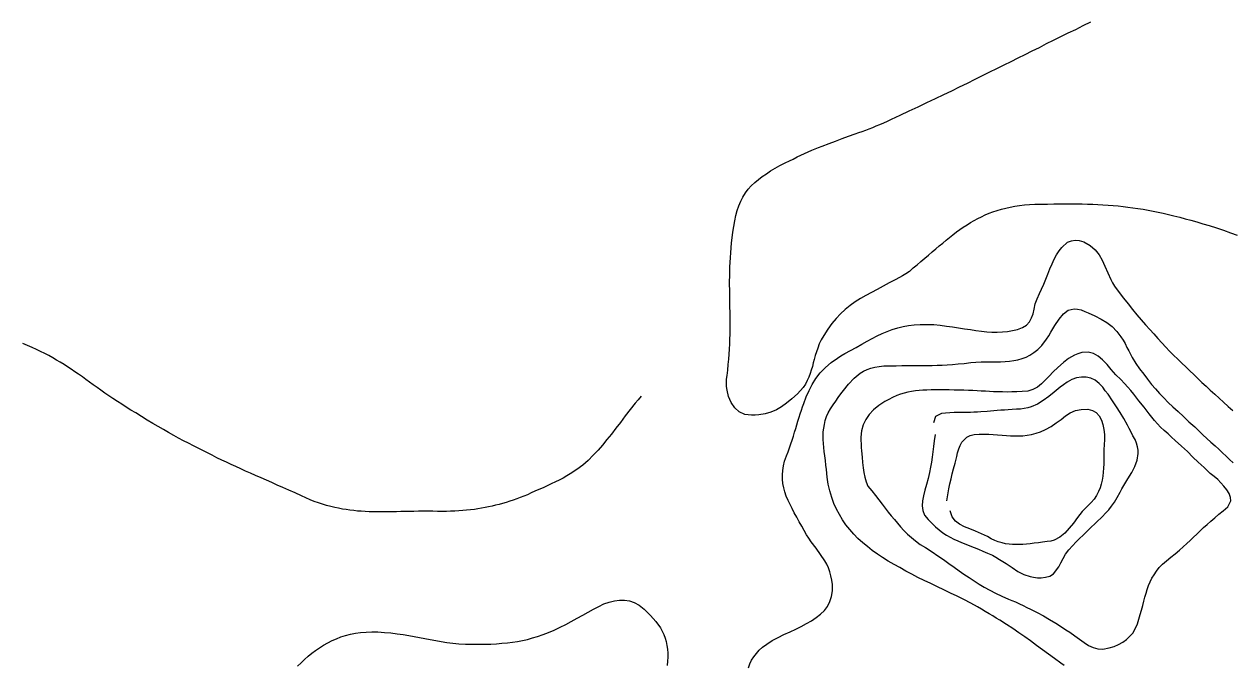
# Model space of a CAD drawing. Header units: inches. Extents: x 401374 to 405300, y 6332180 to 6336621.
# Drawn here: x 403132.4 to 403491.3, y 6334896.9 to 6335087.1 of the extents above; entities that cross this region are included whole.
import ezdxf

# ---------------------------------------------------------------- set-up
doc = ezdxf.new("R2010")
doc.units = ezdxf.units.IN
doc.header["$MEASUREMENT"] = 0

msp = doc.modelspace()

# ---------------------------------------------------------------- linework, layer by layer
for points in [[(403395.5, 6335013.6), (403394.4, 6335012.9), (403393.4, 6335012.3), (403391.4, 6335011.2), (403389.5, 6335010.2), (403387.7, 6335009.2), (403385.9, 6335008.2), (403384.2, 6335007.3), (403382.5, 6335006.4), (403380.9, 6335005.5), (403379.4, 6335004.5), (403377.9, 6335003.4), (403376.4, 6335002.3), (403375, 6335001), (403373.7, 6334999.6), (403372.4, 6334998.1), (403371.2, 6334996.4), (403370, 6334994.5), (403369.3, 6334993.2), (403368.7, 6334992), (403368.3, 6334990.8), (403367.9, 6334989.7), (403367.5, 6334988.6), (403367.2, 6334987.4), (403366.9, 6334986.4), (403366.7, 6334985.3), (403366.3, 6334984.2), (403366, 6334983.2), (403365.6, 6334982.1), (403365.1, 6334981.1), (403364.6, 6334980.1), (403363.9, 6334979.1), (403362.2, 6334977.2), (403360.5, 6334975.7), (403359, 6334974.4), (403357.5, 6334973.3), (403356, 6334972.4), (403354.3, 6334971.7), (403352.6, 6334971.2), (403350.7, 6334970.9), (403349.6, 6334970.8), (403348.6, 6334970.8), (403346.6, 6334971), (403344.9, 6334971.8), (403343.6, 6334973), (403342.5, 6334974.6), (403341.7, 6334976.4), (403341.3, 6334978.3), (403341.1, 6334979.4), (403341.1, 6334980.4), (403341.1, 6334981.5), (403341.3, 6334982.6), (403341.5, 6334984.2), (403341.6, 6334985.9), (403341.8, 6334987.5), (403341.9, 6334989), (403342, 6334990.5), (403342.1, 6334992), (403342.1, 6334993.4), (403342.2, 6334994.9), (403342.2, 6334996.2), (403342.2, 6334997.6), (403342.2, 6334999), (403342.2, 6335000.3), (403342.2, 6335001.6), (403342.1, 6335002.9), (403342.1, 6335004.2), (403342.1, 6335005.6), (403342.1, 6335006.9), (403342.1, 6335008.2), (403342, 6335009.5), (403342, 6335010.8), (403342.1, 6335012.1), (403342.1, 6335013.5), (403342.1, 6335014.9), (403342.2, 6335016.2), (403342.3, 6335017.7), (403342.4, 6335019.1), (403342.5, 6335020.6), (403342.6, 6335022.1), (403342.8, 6335023.6), (403343, 6335025.2), (403343.3, 6335026.9), (403343.6, 6335028.6), (403343.9, 6335030.2), (403344.3, 6335031.7), (403344.8, 6335033.1), (403345.4, 6335034.5), (403346, 6335035.7), (403346.8, 6335036.9), (403347.6, 6335038), (403348.5, 6335039), (403349.5, 6335040), (403350.6, 6335040.9), (403351.7, 6335041.8), (403353, 6335042.6), (403354.2, 6335043.5), (403355.6, 6335044.3), (403357, 6335045.1), (403358.6, 6335045.9), (403359.8, 6335046.5), (403360.9, 6335047), (403362.1, 6335047.6), (403363.2, 6335048.1), (403364.3, 6335048.6), (403365.4, 6335049.1), (403366.5, 6335049.6), (403367.5, 6335050), (403368.5, 6335050.4), (403369.6, 6335050.8), (403371.6, 6335051.6), (403373.5, 6335052.3), (403375.5, 6335053.1), (403377.4, 6335053.8), (403379.4, 6335054.5), (403380.4, 6335054.9), (403381.4, 6335055.2), (403382.5, 6335055.6), (403383.5, 6335056), (403384.6, 6335056.4), (403385.6, 6335056.9), (403386.7, 6335057.3), (403387.9, 6335057.8), (403389, 6335058.3), (403390.2, 6335058.8), (403391.4, 6335059.4), (403392.7, 6335060), (403395.4, 6335061.3), (403398.1, 6335062.5), (403400.7, 6335063.8), (403403.2, 6335065), (403405.7, 6335066.2), (403408.1, 6335067.3), (403410.4, 6335068.5), (403412.7, 6335069.6), (403415, 6335070.7), (403417.2, 6335071.8), (403419.4, 6335072.9), (403421.5, 6335073.9), (403423.6, 6335075), (403425.7, 6335076), (403427.8, 6335077.1), (403429.9, 6335078.1), (403432, 6335079.2), (403434.1, 6335080.2), (403436.2, 6335081.3), (403438.3, 6335082.3), (403440.5, 6335083.4), (403442.7, 6335084.5), (403444.9, 6335085.5), (403447.1, 6335086.7), (403449.4, 6335087.8)], [(403395.5, 6335013.6), (403396.6, 6335014.6), (403397.8, 6335015.5), (403398.9, 6335016.5), (403400.1, 6335017.5), (403401.2, 6335018.4), (403402.2, 6335019.4), (403403.3, 6335020.3), (403404.3, 6335021.2), (403405.4, 6335022), (403406.4, 6335022.9), (403407.4, 6335023.7), (403408.4, 6335024.5), (403409.5, 6335025.3), (403410.5, 6335026), (403411.5, 6335026.7), (403412.6, 6335027.4), (403413.6, 6335028.1), (403414.7, 6335028.7), (403415.8, 6335029.3), (403416.9, 6335029.8), (403418, 6335030.4), (403419.2, 6335030.9), (403420.3, 6335031.3), (403421.6, 6335031.7), (403422.8, 6335032.1), (403424.1, 6335032.4), (403425.4, 6335032.7), (403426.8, 6335033), (403428.2, 6335033.2), (403429.7, 6335033.4), (403431.2, 6335033.5), (403432.8, 6335033.6), (403434.7, 6335033.6), (403436.5, 6335033.6), (403438.4, 6335033.7), (403440.1, 6335033.7), (403441.9, 6335033.7), (403443.5, 6335033.7), (403445.2, 6335033.7), (403446.8, 6335033.7), (403448.4, 6335033.6), (403450, 6335033.6), (403451.5, 6335033.5), (403453, 6335033.4), (403454.5, 6335033.3), (403456, 6335033.2), (403457.5, 6335033.1), (403459, 6335032.9), (403460.4, 6335032.7), (403461.9, 6335032.5), (403463.4, 6335032.3), (403464.9, 6335032.1), (403466.4, 6335031.8), (403467.9, 6335031.5), (403469.4, 6335031.2), (403470.9, 6335030.9), (403472.5, 6335030.5), (403474.1, 6335030.1), (403475.8, 6335029.7), (403477.4, 6335029.2), (403479.1, 6335028.8), (403480.9, 6335028.3), (403482.7, 6335027.7), (403484.6, 6335027.2), (403486.7, 6335026.5), (403488.8, 6335025.8), (403490.9, 6335025.1), (403492.9, 6335024.4)], [(403347.7, 6334895.7), (403348.1, 6334896.9), (403348.6, 6334898), (403349.2, 6334899), (403350.8, 6334901), (403351.8, 6334901.9), (403353.1, 6334902.8), (403354.7, 6334903.8), (403356.5, 6334904.7), (403358.2, 6334905.6), (403360, 6334906.4), (403361.7, 6334907.2), (403363.3, 6334908), (403364.9, 6334908.9), (403366.4, 6334909.7), (403367.8, 6334910.7), (403369.1, 6334911.7), (403370.2, 6334912.8), (403371.1, 6334914), (403371.8, 6334915.4), (403372.3, 6334916.9), (403372.6, 6334918.6), (403372.6, 6334920.5), (403372.4, 6334921.8), (403372.1, 6334923.1), (403371.8, 6334924.3), (403371.4, 6334925.4), (403370.9, 6334926.5), (403370.3, 6334927.5), (403369.1, 6334929.4), (403367.8, 6334931.3), (403366.3, 6334933.2), (403365.6, 6334934.3), (403364.9, 6334935.3), (403364.2, 6334936.5), (403363.5, 6334937.8), (403362.7, 6334939.1), (403362, 6334940.5), (403361.2, 6334941.8), (403360.6, 6334943.1), (403360, 6334944.3), (403359.4, 6334945.5), (403358.9, 6334946.8), (403358.5, 6334948), (403358.2, 6334949.2), (403357.9, 6334950.5), (403357.8, 6334951.8), (403357.8, 6334953.1), (403357.9, 6334954.4), (403358.1, 6334955.8), (403358.4, 6334957.2), (403359, 6334958.7), (403359.4, 6334959.9), (403359.8, 6334961.1), (403360.2, 6334962.3), (403360.6, 6334963.4), (403361, 6334964.6), (403361.3, 6334965.8), (403361.7, 6334966.9), (403362, 6334968), (403362.3, 6334969.1), (403362.7, 6334970.2), (403363, 6334971.2), (403363.4, 6334972.3), (403363.7, 6334973.3), (403364.1, 6334974.3), (403364.8, 6334976.3), (403365.7, 6334978.2), (403366.6, 6334980), (403367.7, 6334981.7), (403369, 6334983.4), (403370.5, 6334985), (403372.2, 6334986.5), (403374.1, 6334987.8), (403375.1, 6334988.5), (403376.3, 6334989.2), (403378, 6334990.1), (403379.7, 6334991), (403381.3, 6334991.9), (403382.9, 6334992.8), (403384.4, 6334993.6), (403385.9, 6334994.4), (403387.4, 6334995.1), (403388.9, 6334995.7), (403390.4, 6334996.3), (403392, 6334996.8), (403393.6, 6334997.2), (403395.2, 6334997.5), (403396.9, 6334997.7), (403398.7, 6334997.8), (403400.6, 6334997.8), (403401.6, 6334997.8), (403402.7, 6334997.8), (403404.6, 6334997.6), (403406.5, 6334997.3), (403408.3, 6334997.1), (403410.1, 6334996.8), (403411.9, 6334996.5), (403413.6, 6334996.3), (403415.2, 6334996), (403416.9, 6334995.8), (403418.5, 6334995.6), (403420, 6334995.5), (403421.6, 6334995.5), (403423.1, 6334995.6), (403424.6, 6334995.7), (403426.1, 6334996), (403427.6, 6334996.3), (403429.1, 6334996.9), (403430.3, 6334997.6), (403431.2, 6334998.6), (403431.8, 6334999.8), (403432.3, 6335001), (403432.6, 6335002.4), (403432.9, 6335003.9), (403433.4, 6335005.4), (403434.1, 6335007), (403434.7, 6335008.3), (403435.4, 6335009.8), (403436, 6335011.3), (403436.6, 6335012.8), (403437.2, 6335014.3), (403437.9, 6335015.8), (403438.5, 6335017.2), (403439.2, 6335018.5), (403440, 6335019.7), (403440.8, 6335020.7), (403442.5, 6335022.3), (403443.6, 6335022.7), (403444.7, 6335022.9), (403445.9, 6335022.8), (403447.3, 6335022.4), (403449.2, 6335021.3), (403450.7, 6335020), (403451.9, 6335018.5), (403452.8, 6335016.9), (403453.6, 6335015.1), (403454.4, 6335013.2), (403455.3, 6335011.2), (403455.8, 6335010.2), (403456.4, 6335009.2)], [(403456.4, 6335009.2), (403457.8, 6335007.3), (403459.1, 6335005.6), (403460.5, 6335003.9), (403461.8, 6335002.3), (403463.1, 6335000.7), (403464.4, 6334999.2), (403465.6, 6334997.7), (403466.9, 6334996.3), (403468.1, 6334995), (403469.3, 6334993.6), (403470.5, 6334992.3), (403471.7, 6334991.1), (403472.8, 6334989.9), (403474, 6334988.7), (403475.2, 6334987.5), (403476.4, 6334986.3), (403477.6, 6334985.2), (403478.8, 6334984), (403480, 6334982.9), (403481.2, 6334981.7), (403482.4, 6334980.6), (403483.7, 6334979.5), (403484.9, 6334978.3), (403486.2, 6334977.1), (403487.5, 6334975.9), (403488.8, 6334974.7), (403490.2, 6334973.4), (403491.6, 6334972.2)], [(403441.5, 6334896.4), (403440.5, 6334897.1), (403438.6, 6334898.5), (403436.8, 6334899.8), (403435, 6334901.1), (403433.2, 6334902.4), (403431.5, 6334903.7), (403429.8, 6334904.9), (403428, 6334906.1), (403426.2, 6334907.4), (403424.3, 6334908.6), (403422.4, 6334909.9), (403421.3, 6334910.5), (403420.3, 6334911.2), (403419.2, 6334911.8), (403418, 6334912.5), (403416.9, 6334913.2), (403415.7, 6334913.9), (403413.7, 6334914.9), (403411.7, 6334916), (403409.7, 6334917), (403407.7, 6334917.9), (403405.7, 6334918.9), (403403.8, 6334919.8), (403401.8, 6334920.8), (403399.9, 6334921.7), (403398, 6334922.6), (403396.2, 6334923.6), (403394.4, 6334924.5), (403392.6, 6334925.5), (403390.9, 6334926.4), (403389.2, 6334927.4), (403387.5, 6334928.5), (403386, 6334929.5), (403384.4, 6334930.6), (403383, 6334931.8), (403381.6, 6334932.9), (403380.2, 6334934.2), (403379, 6334935.5), (403377.8, 6334936.8), (403376.6, 6334938.2), (403375.6, 6334939.7), (403374.7, 6334941.3), (403373.8, 6334942.9), (403373, 6334944.6), (403372.4, 6334946.4), (403371.8, 6334948.3), (403371.3, 6334950.3), (403371, 6334952.4), (403370.8, 6334954.7), (403370.6, 6334956), (403370.5, 6334957.4), (403370.3, 6334958.7), (403370.1, 6334960), (403370, 6334961.2), (403369.9, 6334962.4), (403369.8, 6334963.6), (403369.8, 6334964.7), (403369.8, 6334965.9), (403370, 6334967), (403370.2, 6334968.1), (403370.4, 6334969.3), (403370.8, 6334970.4), (403371.3, 6334971.5), (403372, 6334972.7), (403372.8, 6334973.9), (403373.6, 6334975), (403374.3, 6334976.1), (403375.1, 6334977.2), (403375.9, 6334978.2), (403377.4, 6334980.1), (403379.1, 6334981.8), (403380.8, 6334983.3), (403381.8, 6334983.9), (403382.9, 6334984.4), (403384, 6334984.8), (403385.2, 6334985.1), (403386.5, 6334985.3), (403387.9, 6334985.5), (403389.7, 6334985.5), (403391.5, 6334985.5), (403393.2, 6334985.6), (403394.8, 6334985.6), (403396.3, 6334985.6), (403397.8, 6334985.6), (403399.3, 6334985.6), (403400.8, 6334985.6), (403402.2, 6334985.6), (403403.7, 6334985.7), (403405.2, 6334985.7), (403406.7, 6334985.8), (403408.3, 6334985.9), (403410, 6334986.1), (403411.8, 6334986.2), (403413.7, 6334986.5), (403415.2, 6334986.6), (403416.8, 6334986.7), (403418.3, 6334986.7), (403419.7, 6334986.7), (403421.2, 6334986.7), (403422.5, 6334986.7), (403423.9, 6334986.8), (403425.2, 6334986.9), (403426.5, 6334987.1), (403427.7, 6334987.3), (403429, 6334987.7), (403430.2, 6334988.1), (403431.3, 6334988.7), (403432.5, 6334989.5), (403433.6, 6334990.4), (403434.8, 6334991.6), (403436.2, 6334993.4), (403436.9, 6334994.4), (403437.5, 6334995.5), (403438.1, 6334996.5), (403438.7, 6334997.5), (403440, 6334999.4), (403441.3, 6335001), (403442.7, 6335002.1), (403444.4, 6335002.5), (403445.4, 6335002.4), (403446.5, 6335002.2), (403447.6, 6335001.7), (403448.6, 6335001.3), (403450.6, 6335000.4), (403452.5, 6334999.4), (403454.1, 6334998.4), (403455.7, 6334997.2), (403457.1, 6334995.7), (403458.3, 6334994.1), (403459, 6334993.1), (403459.6, 6334992.1), (403460.1, 6334991), (403460.7, 6334990), (403461.7, 6334988), (403462.8, 6334986.2), (403463.9, 6334984.6), (403465.1, 6334983), (403466.2, 6334981.5), (403467.4, 6334980), (403468.6, 6334978.7), (403469.8, 6334977.3), (403471.1, 6334976), (403472.4, 6334974.6), (403473.8, 6334973.3), (403475.3, 6334971.9), (403476.9, 6334970.4), (403478.5, 6334968.9), (403480.3, 6334967.4), (403481.5, 6334966.2), (403482.7, 6334965), (403483.9, 6334963.9), (403485.1, 6334962.8), (403486.3, 6334961.7), (403487.4, 6334960.7), (403488.5, 6334959.6), (403489.6, 6334958.6), (403490.6, 6334957.7), (403491.7, 6334956.7)], [(403315.8, 6334976.5), (403314.9, 6334975.4), (403314, 6334974.4), (403312.5, 6334972.5), (403311, 6334970.6), (403309.6, 6334968.7), (403308.2, 6334967), (403306.9, 6334965.2), (403305.6, 6334963.6), (403304.3, 6334961.9), (403303, 6334960.4), (403301.5, 6334958.9), (403300, 6334957.4), (403298.4, 6334956), (403296.6, 6334954.7), (403294.7, 6334953.4), (403293.7, 6334952.8), (403292.6, 6334952.1), (403291.4, 6334951.5), (403290.3, 6334951), (403289, 6334950.4), (403287.8, 6334949.8), (403286.6, 6334949.2), (403285.4, 6334948.7), (403284.2, 6334948.2), (403283.1, 6334947.7), (403282, 6334947.2), (403280.9, 6334946.8), (403279.8, 6334946.4), (403278.8, 6334946), (403277.7, 6334945.6), (403276.7, 6334945.3), (403275.6, 6334944.9), (403274.6, 6334944.6), (403273.6, 6334944.3), (403272.5, 6334944.1), (403271.5, 6334943.8), (403270.4, 6334943.6), (403269.4, 6334943.4), (403268.3, 6334943.2), (403267.2, 6334943), (403266.2, 6334942.8), (403265, 6334942.7), (403263.9, 6334942.6), (403262.8, 6334942.5), (403261.6, 6334942.4), (403260.4, 6334942.3), (403259.1, 6334942.3), (403257.9, 6334942.2), (403256.6, 6334942.2), (403255.2, 6334942.2), (403253.9, 6334942.3), (403252.4, 6334942.3), (403251, 6334942.3), (403249.6, 6334942.3), (403248.2, 6334942.2), (403246.9, 6334942.2), (403245.6, 6334942.2), (403244.3, 6334942.2), (403243.1, 6334942.1), (403241.9, 6334942.1), (403240.7, 6334942.1), (403239.5, 6334942.1), (403238.3, 6334942.1), (403237.1, 6334942.1), (403236, 6334942.1), (403234.9, 6334942.1), (403233.7, 6334942.2), (403232.6, 6334942.3), (403231.5, 6334942.3), (403230.4, 6334942.5), (403229.2, 6334942.6), (403228.1, 6334942.8), (403227, 6334942.9), (403225.8, 6334943.2), (403224.7, 6334943.4), (403223.5, 6334943.7), (403222.3, 6334944), (403221.1, 6334944.4), (403219.9, 6334944.8), (403218.6, 6334945.2), (403217.4, 6334945.7), (403216.1, 6334946.3), (403214.8, 6334946.9), (403212.9, 6334947.7), (403211.1, 6334948.5), (403209.3, 6334949.3), (403207.6, 6334950), (403206, 6334950.8), (403204.4, 6334951.5), (403202.8, 6334952.2), (403201.2, 6334952.9), (403199.7, 6334953.6), (403198.2, 6334954.2), (403196.8, 6334954.9), (403195.3, 6334955.6), (403193.9, 6334956.2), (403192.5, 6334956.9), (403191.1, 6334957.5), (403189.7, 6334958.2), (403188.3, 6334958.9), (403186.9, 6334959.6), (403185.5, 6334960.3), (403184.1, 6334961), (403182.7, 6334961.7), (403181.2, 6334962.5), (403179.8, 6334963.2), (403178.3, 6334964), (403176.9, 6334964.8), (403175.3, 6334965.7), (403173.8, 6334966.6), (403172.2, 6334967.5), (403170.6, 6334968.4), (403169, 6334969.4), (403167.3, 6334970.4), (403165.6, 6334971.5), (403164.1, 6334972.3), (403162.7, 6334973.2), (403161.4, 6334974.1), (403160.1, 6334974.9), (403158.8, 6334975.8), (403157.6, 6334976.6), (403156.4, 6334977.4), (403155.2, 6334978.3), (403154.1, 6334979.1), (403152.9, 6334979.9), (403151.8, 6334980.7), (403150.7, 6334981.4), (403149.7, 6334982.2), (403148.6, 6334983), (403147.5, 6334983.7), (403146.4, 6334984.5), (403145.3, 6334985.2), (403144.3, 6334985.9), (403143.1, 6334986.6), (403142, 6334987.2), (403140.9, 6334987.9), (403139.7, 6334988.6), (403138.5, 6334989.2), (403137.3, 6334989.8), (403136.1, 6334990.4), (403134.8, 6334991), (403133.4, 6334991.6), (403132, 6334992.1)], [(403383.1, 6334949.7), (403384.3, 6334948.3), (403385.4, 6334947), (403386.4, 6334945.7), (403387.4, 6334944.4), (403388.3, 6334943.2), (403389.2, 6334942), (403390.1, 6334940.9), (403391, 6334939.8), (403391.9, 6334938.7), (403392.8, 6334937.6), (403393.8, 6334936.5), (403394.9, 6334935.5), (403396.1, 6334934.5), (403397.3, 6334933.5), (403398.7, 6334932.4), (403400.3, 6334931.5), (403402.2, 6334930.2), (403403.9, 6334929), (403405.6, 6334927.9), (403407.2, 6334926.7), (403408.8, 6334925.6), (403410.3, 6334924.6), (403411.7, 6334923.6), (403413.2, 6334922.6), (403414.7, 6334921.6), (403416.2, 6334920.6), (403417.7, 6334919.7), (403419.4, 6334918.8), (403421.1, 6334917.9), (403422.9, 6334917), (403424.9, 6334916.1), (403425.9, 6334915.7), (403427, 6334915.3), (403428.2, 6334914.7), (403429.3, 6334914.2), (403430.4, 6334913.7), (403431.5, 6334913.2), (403433.4, 6334912.2), (403435.3, 6334911.2), (403437.1, 6334910.1), (403439, 6334909), (403441, 6334907.7), (403442, 6334907), (403443.2, 6334906.3), (403444.6, 6334905.2), (403446, 6334904.2), (403447.4, 6334903.2), (403448.7, 6334902.4), (403450.1, 6334901.8), (403451.5, 6334901.4), (403453, 6334901.3), (403454.8, 6334901.7), (403456.3, 6334902.1), (403457.6, 6334902.7), (403458.9, 6334903.3), (403460, 6334904.1), (403461.9, 6334906), (403462.6, 6334907.3), (403463.3, 6334908.8), (403463.7, 6334910.2), (403464.1, 6334911.6), (403464.5, 6334912.9), (403464.8, 6334914.2), (403465.1, 6334915.5), (403465.4, 6334916.7), (403465.8, 6334917.9), (403466.1, 6334919), (403466.5, 6334920.2), (403467, 6334921.3), (403467.5, 6334922.4), (403468.2, 6334923.4), (403468.9, 6334924.5), (403469.7, 6334925.5), (403470.7, 6334926.5), (403471.9, 6334927.5), (403473.2, 6334928.6), (403474.5, 6334929.6), (403475.7, 6334930.7), (403476.8, 6334931.7), (403477.9, 6334932.7), (403478.9, 6334933.6), (403479.9, 6334934.6), (403480.9, 6334935.5), (403481.9, 6334936.4), (403482.9, 6334937.4), (403484, 6334938.3), (403485.1, 6334939.3), (403486.2, 6334940.3), (403487.4, 6334941.4), (403488.7, 6334942.4), (403490.1, 6334943.6), (403491, 6334945.4), (403490.9, 6334946.4), (403490.5, 6334947.5), (403489.8, 6334948.6), (403488.9, 6334949.7), (403487.1, 6334951.7), (403486, 6334952.6), (403484.9, 6334953.5), (403483.1, 6334955.3), (403481.3, 6334956.9), (403479.7, 6334958.4), (403478.1, 6334960), (403476.3, 6334961.6), (403474.5, 6334963.3), (403473.4, 6334964.3), (403472.4, 6334965.3), (403471.2, 6334966.3), (403470.1, 6334967.3), (403468.3, 6334969.3), (403466.7, 6334971.2), (403465.2, 6334973.2), (403463.7, 6334975.1), (403462.2, 6334977.1), (403461.3, 6334978.2), (403460.4, 6334979.2), (403459.4, 6334980.3), (403458.3, 6334981.4), (403456.8, 6334982.8), (403455.4, 6334984.4), (403454.2, 6334985.9), (403452.9, 6334987.3), (403451.6, 6334988.4), (403450.2, 6334989.2), (403448.6, 6334989.6), (403446.7, 6334989.5), (403445.5, 6334989.1), (403444.5, 6334988.7), (403442.8, 6334987.7), (403441.3, 6334986.5), (403439.6, 6334985), (403438.2, 6334983.7), (403437, 6334982.4), (403435.8, 6334981.2), (403434.7, 6334980.2), (403433.5, 6334979.2), (403432.2, 6334978.5), (403430.7, 6334978), (403429, 6334977.9), (403427.4, 6334977.8), (403425.9, 6334977.8), (403424.5, 6334977.7), (403423.1, 6334977.8), (403421.8, 6334977.8), (403420.5, 6334977.8), (403419.3, 6334977.9), (403418.1, 6334978), (403416.8, 6334978), (403415.6, 6334978.1), (403414.3, 6334978.2), (403413, 6334978.2), (403411.7, 6334978.3), (403410.3, 6334978.3), (403408.8, 6334978.3), (403407.3, 6334978.4), (403405.8, 6334978.4), (403404.5, 6334978.4), (403403.2, 6334978.4), (403401.9, 6334978.4), (403400.7, 6334978.3), (403399.5, 6334978.3), (403398.4, 6334978.2), (403397.3, 6334978.1), (403396.1, 6334977.9), (403395, 6334977.7), (403393.9, 6334977.4), (403392.8, 6334977.1), (403391.7, 6334976.7), (403390.5, 6334976.1), (403389.4, 6334975.5), (403388.2, 6334974.9), (403386.4, 6334973.7), (403384.8, 6334972.4), (403383.5, 6334971), (403382.5, 6334969.6), (403381.7, 6334968), (403381.2, 6334966.2), (403381, 6334964.3), (403381, 6334963.3), (403381.1, 6334962.3), (403381.1, 6334961.2), (403381.2, 6334960.2), (403381.4, 6334958.4), (403381.5, 6334956.8), (403381.7, 6334955.2), (403381.9, 6334953.8), (403382.2, 6334952.4), (403382.6, 6334951), (403383.1, 6334949.7)], [(403403.1, 6334965.1), (403402.8, 6334963.2), (403402.6, 6334961.5), (403402.4, 6334959.9), (403402.2, 6334958.4), (403402, 6334956.9), (403401.7, 6334955.4), (403401.4, 6334953.8), (403401.1, 6334952), (403400.6, 6334950.2), (403400.1, 6334948.5), (403399.7, 6334946.9), (403399.4, 6334945.4), (403399.3, 6334943.9), (403399.5, 6334942.5), (403400, 6334941.1), (403401.1, 6334939.8), (403402.2, 6334938.6), (403403.2, 6334937.6), (403404.3, 6334936.7), (403405.4, 6334935.9), (403406.5, 6334935.2), (403407.6, 6334934.6), (403408.7, 6334934), (403409.9, 6334933.5), (403411, 6334933), (403412.2, 6334932.5), (403413.4, 6334932), (403414.7, 6334931.5), (403416, 6334931), (403417.3, 6334930.4), (403418.7, 6334929.8), (403420.2, 6334929.2), (403421.2, 6334928.6), (403422.3, 6334927.9), (403424.2, 6334926.7), (403426, 6334925.5), (403427.7, 6334924.4), (403429.5, 6334923.5), (403431.4, 6334922.9), (403432.4, 6334922.7), (403433.5, 6334922.5), (403434.6, 6334922.5), (403435.9, 6334922.7), (403437.2, 6334923), (403438.3, 6334923.7), (403439.9, 6334925.7), (403440.5, 6334926.9), (403441.2, 6334928.2), (403441.9, 6334929.5), (403442.9, 6334930.8), (403443.9, 6334932), (403445, 6334933.2), (403446, 6334934.2), (403447.1, 6334935.2), (403448.1, 6334936.2), (403449.1, 6334937.1), (403451, 6334938.9), (403452.9, 6334940.7), (403453.8, 6334941.7), (403454.7, 6334942.7), (403455.5, 6334943.8), (403456.4, 6334945), (403457.2, 6334946.4), (403458.1, 6334947.9), (403458.6, 6334948.9), (403459.2, 6334949.9), (403460.4, 6334951.9), (403461.6, 6334953.8), (403462.5, 6334955.6), (403463.2, 6334957.5), (403463.5, 6334959.4), (403463.5, 6334960.4), (403463.3, 6334961.4), (403463, 6334962.5), (403462.6, 6334963.6), (403461.9, 6334964.7), (403461.4, 6334965.8), (403460.8, 6334966.9), (403460.3, 6334967.9), (403459.2, 6334969.8), (403458.1, 6334971.6), (403457, 6334973.3), (403455.8, 6334975.1), (403454.5, 6334977.1), (403453.7, 6334978.1), (403453, 6334979.2), (403451.9, 6334980.3), (403450.7, 6334981.2), (403449.4, 6334981.8), (403448, 6334982.1), (403446.6, 6334982.1), (403445.1, 6334981.9), (403443.7, 6334981.4), (403442.4, 6334980.7), (403441.3, 6334979.9), (403440.3, 6334979.2), (403438.5, 6334977.7), (403436.9, 6334976.4), (403435.2, 6334975.2), (403433.5, 6334974.1), (403431.7, 6334973.3), (403430.7, 6334973), (403429.6, 6334972.8), (403428.5, 6334972.6), (403427.3, 6334972.6), (403426, 6334972.5), (403424.8, 6334972.4), (403423.7, 6334972.3), (403422.6, 6334972.3), (403421.6, 6334972.2), (403420.6, 6334972.1), (403418.6, 6334971.9), (403416.7, 6334971.8), (403415.7, 6334971.7), (403414.6, 6334971.7), (403413.6, 6334971.6), (403412.5, 6334971.6), (403411.3, 6334971.6), (403410.1, 6334971.6), (403408.8, 6334971.6), (403407.5, 6334971.5), (403406.2, 6334971.4), (403405, 6334971.3), (403403.2, 6334970.4), (403402.6, 6334968.6)], [(403406.6, 6334945.4), (403406.9, 6334947.2), (403407.2, 6334948.9), (403407.5, 6334950.4), (403407.9, 6334951.9), (403408.2, 6334953.4), (403408.6, 6334954.9), (403409.1, 6334956.6), (403409.6, 6334958.5), (403409.8, 6334959.6), (403410.2, 6334960.8), (403410.6, 6334961.8), (403411.1, 6334962.8), (403412.5, 6334964.3), (403413.5, 6334964.8), (403414.7, 6334965.1), (403416.2, 6334965.2), (403417.7, 6334965.2), (403419.1, 6334965.2), (403420.4, 6334965.1), (403421.7, 6334965), (403423, 6334964.9), (403424.3, 6334964.8), (403425.5, 6334964.7), (403426.7, 6334964.7), (403428, 6334964.7), (403429.2, 6334964.7), (403430.5, 6334964.9), (403431.8, 6334965.1), (403433.1, 6334965.5), (403434.4, 6334965.9), (403435.9, 6334966.6), (403437.6, 6334967.5), (403439.1, 6334968.6), (403440.6, 6334969.6), (403441.9, 6334970.6), (403443.3, 6334971.5), (403444.8, 6334972.2), (403446.5, 6334972.5), (403448.5, 6334972.6), (403449.9, 6334972.2), (403451, 6334971.6), (403451.9, 6334970.6), (403452.6, 6334969.4), (403453, 6334968.1), (403453.3, 6334966.6), (403453.5, 6334965.1), (403453.5, 6334963.6), (403453.4, 6334962), (403453.3, 6334960.6), (403453.3, 6334959.1), (403453.3, 6334957.8), (403453.3, 6334956.4), (403453.2, 6334955.1), (403453.1, 6334953.9), (403453, 6334952.7), (403452.8, 6334951.5), (403452.5, 6334950.3), (403452.2, 6334949.2), (403451.7, 6334948.1), (403451.1, 6334947), (403450.4, 6334945.9), (403449.5, 6334944.9), (403448.5, 6334943.9), (403446.8, 6334942.2), (403445.4, 6334940.4), (403444.2, 6334938.7), (403443, 6334937.2), (403441.7, 6334935.8), (403440.2, 6334934.6), (403438.5, 6334933.7), (403437.5, 6334933.4), (403436.4, 6334933.3), (403435, 6334933.1), (403433.8, 6334932.9), (403432.6, 6334932.8), (403431.4, 6334932.6), (403430.3, 6334932.5), (403429.2, 6334932.4), (403428.2, 6334932.4), (403427.1, 6334932.4), (403426.1, 6334932.4), (403425.1, 6334932.5), (403424, 6334932.6), (403423, 6334932.9), (403421.9, 6334933.2), (403420.9, 6334933.6), (403419.8, 6334934.1), (403418.7, 6334934.8), (403416.9, 6334935.6), (403415.1, 6334936.3), (403413.4, 6334937), (403411.9, 6334937.6), (403410.4, 6334938.4), (403409.2, 6334939.3), (403408.2, 6334940.6), (403407.6, 6334942.4)], [(403213.6, 6334896.2), (403214.7, 6334897.2), (403215.7, 6334898.2), (403216.8, 6334899.2), (403217.9, 6334900.1), (403219, 6334900.9), (403220.2, 6334901.7), (403221.4, 6334902.5), (403222.6, 6334903.1), (403223.9, 6334903.8), (403225.2, 6334904.3), (403226.5, 6334904.9), (403227.9, 6334905.3), (403229.4, 6334905.7), (403230.9, 6334906), (403232.4, 6334906.2), (403234, 6334906.3), (403235.7, 6334906.4), (403237.5, 6334906.4), (403238.5, 6334906.3), (403239.5, 6334906.2), (403241.4, 6334906.1), (403243.3, 6334905.8), (403245, 6334905.6), (403246.7, 6334905.3), (403248.3, 6334905), (403249.9, 6334904.7), (403251.5, 6334904.4), (403253.1, 6334904.1), (403254.7, 6334903.8), (403256.3, 6334903.5), (403258, 6334903.2), (403259.8, 6334903), (403261.6, 6334902.9), (403263.6, 6334902.8), (403264.6, 6334902.8), (403265.7, 6334902.8), (403267.6, 6334902.8), (403269.4, 6334902.8), (403271.1, 6334902.8), (403272.8, 6334902.9), (403274.4, 6334903), (403276, 6334903.1), (403277.5, 6334903.3), (403279, 6334903.5), (403280.5, 6334903.8), (403282, 6334904.1), (403283.5, 6334904.6), (403285, 6334905), (403286.6, 6334905.6), (403288.2, 6334906.2), (403289.9, 6334906.9), (403291.7, 6334907.8), (403293.4, 6334908.6), (403295, 6334909.5), (403296.7, 6334910.5), (403298.4, 6334911.4), (403300, 6334912.3), (403301.6, 6334913.2), (403303.2, 6334914), (403304.7, 6334914.7), (403306.3, 6334915.2), (403307.8, 6334915.6), (403309.3, 6334915.8), (403310.8, 6334915.8), (403312.3, 6334915.6), (403313.7, 6334915.1), (403315.2, 6334914.3), (403316.7, 6334913.2), (403318.5, 6334911.3), (403320.1, 6334909.5), (403321.5, 6334907.6), (403322.5, 6334905.6), (403322.9, 6334904.5), (403323.2, 6334903.5), (403323.4, 6334902.4), (403323.6, 6334901.3), (403323.7, 6334900.1), (403323.7, 6334898.9), (403323.6, 6334897.7), (403323.5, 6334896.4)]]:
    msp.add_lwpolyline(points)

doc.saveas('drawing.dxf')
